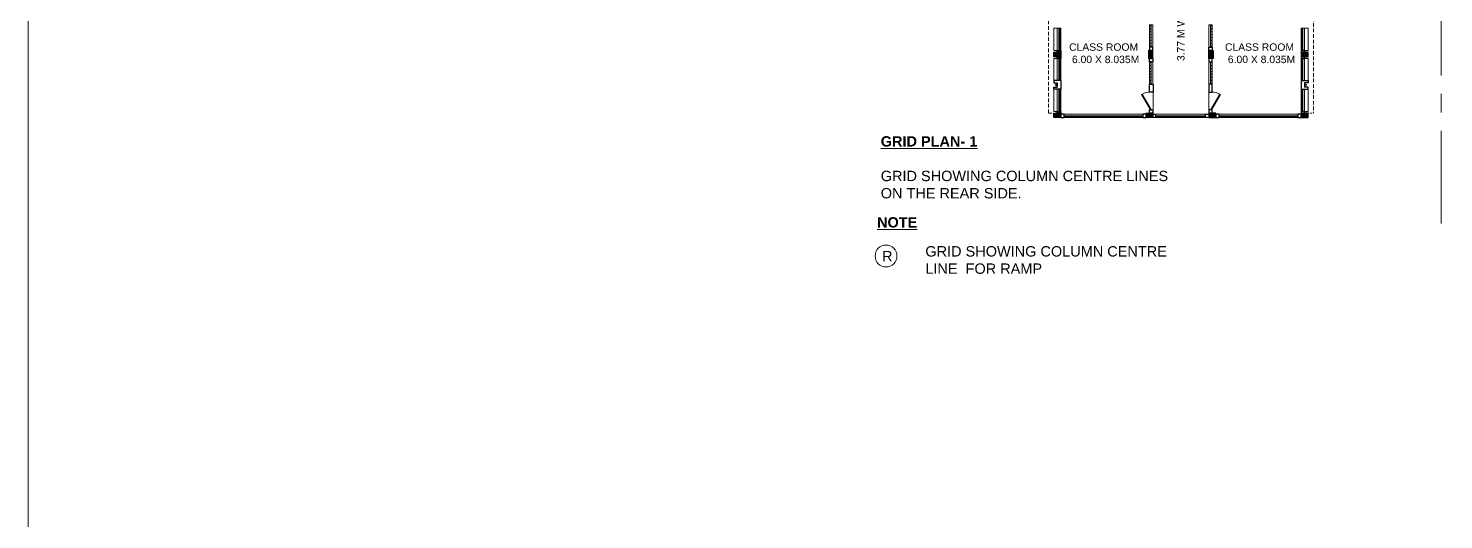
# Model space of a CAD drawing. Header units: millimetres. Extents: x 1898 to 3725, y 783 to 1532.
# Drawn here: x 3236.1 to 3331.6, y 1120 to 1153.2 of the extents above; entities that cross this region are included whole.
import ezdxf

# ---------------------------------------------------------------- set-up
doc = ezdxf.new("R2010")
doc.units = ezdxf.units.MM
for name, pattern in [('CENTER', [2, 1.25, -0.25, 0.25, -0.25]), ('CENTER2', [1.125, 0.75, -0.125, 0.125, -0.125]), ('DASHED', [0.75, 0.5, -0.25]), ('DASHED2', [0.375, 0.25, -0.125])]:
    doc.linetypes.add(name, pattern=pattern)
doc.layers.get('0').update_dxf_attribs({"lineweight": 20})
for name, color, linetype, lineweight in [('CLL LEV.', 15, 'Continuous', 18), ('COL HATCH', 253, 'Continuous', 13), ('Column', 251, 'Continuous', 30), ('DIM', 6, 'Continuous', 18), ('Door', 54, 'Continuous', 18), ('Fixture', 44, 'Continuous', 13), ('GRID', 134, 'CENTER', 18), ('PROJ.', 30, 'DASHED2', 15), ('TEXT', 7, 'Continuous', 15), ('Ventilator', 4, 'DASHED', 18), ('Wall', 7, 'Continuous', 30), ('Window', 150, 'Continuous', 15), ('Window-Wall', 7, 'Continuous', 18)]:
    doc.layers.add(name, color=color, linetype=linetype, lineweight=lineweight)
doc.styles.add('L120', font='arial.ttf', dxfattribs={"height": 0.6})
doc.styles.add('Tabrej', font='arial.ttf')

# ---------------------------------------------------------------- blocks, each defined once
blk = doc.blocks.new('VENTILATOR')
at = {"layer": 'Ventilator', "ltscale": 0.02}
for p, q in [((-0.18, -1.5), (-0.18, 0)), ((-0.165, 0), (-0.165, -1.5))]:
    blk.add_line(p, q, dxfattribs=at)
at = {"layer": 'Window-Wall'}
for p, q in [((-0.23, 0), (0, 0)), ((-0.23, -1.5), (-0.23, 0)), ((-0.115, 0), (-0.115, -1.5)), ((0, 0), (0, -1.5)), ((-0.23, -1.5), (0, -1.5))]:
    blk.add_line(p, q, dxfattribs=at)
blk = doc.blocks.new('C3')
at = {"layer": 'COL HATCH'}
h = blk.add_hatch(color=256, dxfattribs=at)
h.dxf.hatch_style = 1
h.paths.add_polyline_path([(0.3, 0), (0, 0), (0, -0.53), (0.3, -0.53)])
at = {"layer": 'Column'}
for p, q in [((0, 0), (0, -0.53)), ((0.3, 0), (0, 0)), ((0.3, -0.53), (0.3, 0)), ((0, -0.53), (0.3, -0.53))]:
    blk.add_line(p, q, dxfattribs=at)
blk = doc.blocks.new('CU')
at = {"layer": 'COL HATCH', "linetype": 'CENTER2'}
h = blk.add_hatch(color=256, dxfattribs=at)
h.dxf.hatch_style = 1
h.paths.add_polyline_path([(0, 0.035), (0, -0.265), (0.46, -0.265), (0.46, 0.035)])
at = {"layer": 'Column', "linetype": 'CENTER2'}
blk.add_lwpolyline([(0, 0.035), (0, -0.265), (0.46, -0.265), (0.46, 0.035), (0, 0.035)], dxfattribs=at)
blk = doc.blocks.new('WINDOW 1')
at = {"layer": 'CLL LEV.'}
for p, q in [((-0.23, 0), (-0.46, 0)), ((-0.46, 0), (-0.46, -1.5)), ((-0.46, -1.5), (-0.23, -1.5))]:
    blk.add_line(p, q, dxfattribs=at)
at = {"layer": 'Window'}
for p, q in [((-0.065, 0), (-0.065, -1.5)), ((-0.05, -1.5), (-0.05, 0))]:
    blk.add_line(p, q, dxfattribs=at)
at = {"layer": 'Window-Wall'}
for p, q in [((0, 0), (-0.23, 0)), ((-0.23, 0), (-0.23, -1.5)), ((-0.115, 0), (-0.115, -1.5)), ((0, -1.5), (0, 0)), ((-0.23, -1.5), (0, -1.5))]:
    blk.add_line(p, q, dxfattribs=at)
blk = doc.blocks.new('SHAFT')
at = {"layer": 'Fixture'}
blk.add_circle((0.327, -0.302), 0.05, dxfattribs=at)
at = {"layer": 'Wall'}
for p, q in [((0.035, 0), (0.62, 0)), ((0.035, 0), (0.035, -0.46)), ((0.035, -0.46), (0.185, -0.46)), ((0.185, -0.46), (0.185, -0.23)), ((0.185, -0.23), (0.47, -0.23)), ((0.47, -0.46), (0.47, -0.23)), ((0.62, -0.46), (0.47, -0.46)), ((0.62, 0), (0.62, -0.46))]:
    blk.add_line(p, q, dxfattribs=at)
blk = doc.blocks.new('*U18')
for p, q in [((0, 0), (0, 6)), ((40, 0), (40, 6))]:
    blk.add_line(p, q)
blk.add_lwpolyline([(0, 0), (34.6, -20), (35.5, -18.5), (0.9, 1.5)], close=True)
blk.add_arc((0, 0), 40, 330, 360)
blk = doc.blocks.new('Door')
at = {"layer": 'Door'}
blk.add_line((0, 0.18), (1.199, 0.18), dxfattribs=at)
at = {"layer": 'Door', "xscale": 0.0299845412869386, "yscale": 0.0299845412869386, "zscale": 0.0299845412869386}
blk.add_blockref('*U18', (0, 0), dxfattribs=at)
blk = doc.blocks.new('GROUND FLOOR')
at = {"layer": 'PROJ.'}
for p, q in [((-34.0314, 4.3835), (-34.0314, 20.1285)), ((-16.1414, 18.3435), (-16.1414, 4.3835)), ((-33.4314, 4.3835), (-34.0314, 4.3835))]:
    blk.add_line(p, q, dxfattribs=at)
at = {"layer": 'PROJ.', "ltscale": 0.05}
blk.add_line((-16.7414, 4.3835), (-16.1414, 4.3835), dxfattribs=at)
at = {"layer": 'Wall'}
for p, q in [((-26.9714, 8.5785), (-27.2014, 8.5785)), ((-23.2014, 8.5785), (-22.9714, 8.5785))]:
    blk.add_line(p, q, dxfattribs=at)
for points in [[(-33.4314, 8.6135), (-33.2014, 8.6135), (-33.2014, 8.4985), (-33.4314, 8.4985), (-33.4314, 8.6135)], [(-26.9714, 8.8435), (-27.2014, 8.8435), (-27.2014, 8.6135), (-26.9714, 8.6135), (-26.9714, 8.8435)], [(-23.2014, 8.8435), (-22.9714, 8.8435), (-22.9714, 8.6135), (-23.2014, 8.6135), (-23.2014, 8.8435)], [(-16.7414, 8.6135), (-16.9714, 8.6135), (-16.9714, 8.4985), (-16.7414, 8.4985), (-16.7414, 8.6135)], [(-33.4314, 8.1985), (-33.2014, 8.1985), (-33.2014, 8.0835), (-33.4314, 8.0835), (-33.4314, 8.1985)], [(-26.9714, 7.8535), (-27.2014, 7.8535), (-27.2014, 8.0835), (-26.9714, 8.0835), (-26.9714, 7.8535)], [(-23.2014, 7.8535), (-22.9714, 7.8535), (-22.9714, 8.0835), (-23.2014, 8.0835), (-23.2014, 7.8535)], [(-16.7414, 8.1985), (-16.9714, 8.1985), (-16.9714, 8.0835), (-16.7414, 8.0835), (-16.7414, 8.1985)], [(-33.4314, 4.4985), (-33.2014, 4.4985), (-33.2014, 4.3835), (-33.4314, 4.3835), (-33.4314, 4.4985)], [(-33.4314, 4.4985), (-33.2014, 4.4985), (-33.2014, 4.3835), (-33.4314, 4.3835), (-33.4314, 4.4985)], [(-33.2014, 4.0835), (-32.9714, 4.0835), (-32.9714, 4.3135), (-33.2014, 4.3135), (-33.2014, 4.0835)], [(-27.6614, 4.0835), (-27.4314, 4.0835), (-27.4314, 4.3135), (-27.6614, 4.3135), (-27.6614, 4.0835)], [(-26.9714, 4.3835), (-27.2014, 4.3835), (-27.2014, 4.6135), (-26.9714, 4.6135), (-26.9714, 4.3835)], [(-26.8114, 4.0835), (-26.9714, 4.0835), (-26.9714, 4.3135), (-26.8114, 4.3135), (-26.8114, 4.0835)], [(-23.2014, 4.0835), (-23.4314, 4.0835), (-23.4314, 4.3135), (-23.2014, 4.3135), (-23.2014, 4.0835)], [(-23.2014, 4.3835), (-22.9714, 4.3835), (-22.9714, 4.6135), (-23.2014, 4.6135), (-23.2014, 4.3835)], [(-22.7414, 4.0835), (-22.5114, 4.0835), (-22.5114, 4.3135), (-22.7414, 4.3135), (-22.7414, 4.0835)], [(-17.2014, 4.0835), (-16.9714, 4.0835), (-16.9714, 4.3135), (-17.2014, 4.3135), (-17.2014, 4.0835)], [(-16.7414, 4.4985), (-16.9714, 4.4985), (-16.9714, 4.3835), (-16.7414, 4.3835), (-16.7414, 4.4985)], [(-16.7414, 4.4985), (-16.9714, 4.4985), (-16.9714, 4.3835), (-16.7414, 4.3835), (-16.7414, 4.4985)]]:
    blk.add_lwpolyline(points, dxfattribs=at)
for points in [[(-26.9712, 5.8128), (-27.2014, 5.8128), (-27.2014, 6.3535), (-26.9712, 6.3535)], [(-23.2016, 5.8128), (-22.9714, 5.8128), (-22.9714, 6.3535), (-23.2016, 6.3535)]]:
    blk.add_lwpolyline(points, close=True, dxfattribs=at)
at = {"layer": 'Window'}
for p, q in [((-27.6614, 4.1485), (-32.9714, 4.1485)), ((-32.9714, 4.1335), (-27.6614, 4.1335)), ((-26.8114, 4.1485), (-23.4314, 4.1485)), ((-23.4314, 4.1335), (-26.8114, 4.1335)), ((-17.2014, 4.1485), (-22.5114, 4.1485)), ((-22.5114, 4.1335), (-17.2014, 4.1335))]:
    blk.add_line(p, q, dxfattribs=at)
at = {"layer": 'Window-Wall'}
for p, q in [((-27.6614, 4.3135), (-32.9714, 4.3135)), ((-32.9714, 4.3135), (-32.9714, 4.0835)), ((-27.6614, 4.1985), (-32.9714, 4.1985)), ((-32.9714, 4.0835), (-27.6614, 4.0835)), ((-26.8114, 4.0835), (-26.8114, 4.3135)), ((-26.8114, 4.3135), (-23.4314, 4.3135)), ((-26.8114, 4.1985), (-23.4314, 4.1985)), ((-23.4314, 4.0835), (-26.8114, 4.0835)), ((-23.4314, 4.3135), (-23.4314, 4.0835)), ((-17.2014, 4.3135), (-22.5114, 4.3135)), ((-22.5114, 4.3135), (-22.5114, 4.0835)), ((-17.2014, 4.1985), (-22.5114, 4.1985)), ((-22.5114, 4.0835), (-17.2014, 4.0835))]:
    blk.add_line(p, q, dxfattribs=at)
at = {"layer": 'Column', "color": 5}
blk.add_blockref('C3', (-27.2714, 8.6135), dxfattribs=at)
at = {"layer": 'Column', "color": 5, "xscale": -1}
blk.add_blockref('C3', (-22.9014, 8.6135), dxfattribs=at)
at = {"layer": 'Column', "linetype": 'CENTER2', "xscale": -1}
for p in [(-33.2014, 8.4635), (-33.2014, 4.3485), (-26.9714, 4.3485)]:
    blk.add_blockref('CU', p, dxfattribs=at)
at = {"layer": 'Column', "linetype": 'CENTER2'}
for p in [(-16.9714, 8.4635), (-23.2014, 4.3485), (-16.9714, 4.3485)]:
    blk.add_blockref('CU', p, dxfattribs=at)
at = {"layer": 'Wall'}
for name, p in [('WINDOW 1', (-33.2014, 10.1135)), ('VENTILATOR', (-26.9714, 10.3435)), ('WINDOW 1', (-33.2014, 8.0835)), ('WINDOW 1', (-33.2014, 5.9985))]:
    blk.add_blockref(name, p, dxfattribs=at)
at = {"layer": 'Wall', "xscale": -1}
for name, p in [('VENTILATOR', (-23.2014, 10.3435)), ('WINDOW 1', (-16.9714, 10.1135)), ('WINDOW 1', (-16.9714, 8.0835)), ('WINDOW 1', (-16.9714, 5.9985))]:
    blk.add_blockref(name, p, dxfattribs=at)
for name, p, rotation in [('VENTILATOR', (-26.9714, 6.3535), 180), ('Door', (-27.1511, 4.6135), 270), ('SHAFT', (-16.9714, 6.6185), 90)]:
    blk.add_blockref(name, p, dxfattribs=dict(at, rotation=rotation))
at = {"layer": 'Wall'}
for name, p, rotation in [('VENTILATOR', (-23.2014, 6.3535), 180), ('SHAFT', (-33.2014, 6.6185), 270), ('Door', (-23.0217, 4.6135), 90)]:
    blk.add_blockref(name, p, dxfattribs=dict(at, rotation=rotation))
at = {"layer": 'TEXT', "lineweight": 30, "insert": (-25.3443, 7.9011), "char_height": 0.5, "width": 9.930816, "attachment_point": 1, "rotation": 90, "style": 'L120'}
blk.add_mtext('3.77 M WIDE CORRIDOR ', dxfattribs=at)
at = {"layer": 'TEXT', "lineweight": 30, "char_height": 0.5, "width": 9.930816, "attachment_point": 1, "style": 'L120'}
for insert in [(-32.6337, 9.0969), (-22.1134, 9.0969)]:
    blk.add_mtext('{\\fArial|b0|i0|c0|p34;CLASS ROOM\\P 6.00 X 8.035M}', dxfattribs=dict(at, insert=insert))

msp = doc.modelspace()

# ---------------------------------------------------------------- linework, layer by layer
at = {"layer": 'DIM', "linetype": 'Continuous'}
msp.add_lwpolyline([(3236.087, 1200.4944), (3426.4168, 1200.4944), (3426.4168, 971.9167), (3236.087, 971.9167)], close=True, dxfattribs=at)
at = {"layer": 'GRID', "color": 190, "ltscale": 5}
msp.add_line((3331.4172, 1139.9908), (3331.4172, 1188.5331), dxfattribs=at)
at = {"layer": 'TEXT'}
msp.add_circle((3293.9683, 1137.8042), 0.7372, dxfattribs=at)

# ---------------------------------------------------------------- block references
at = {"layer": 'Window-Wall'}
msp.add_blockref('GROUND FLOOR', (3338.9536, 1143.0587), dxfattribs=at)

# ---------------------------------------------------------------- texts
at = {"layer": 'TEXT', "char_height": 0.7, "attachment_point": 1, "style": 'Tabrej'}
for s, width, insert in [('{\\fArial|b1|i0|c0|p34;\\LGRID PLAN- 1\\P\\P}GRID SHOWING COLUMN CENTRE LINES ON THE REAR SIDE.', 19.779569, (3293.6102, 1145.8903)), ('{\\fArial|b1|i0|c0|p34;\\LNOTE}', 1.993005, (3293.3608, 1140.4239)), ('R', 0.5, (3293.7027, 1138.142)), ('GRID SHOWING COLUMN CENTRE LINE  FOR RAMP', 18.000281, (3296.6201, 1138.4678))]:
    msp.add_mtext_dynamic_manual_height_columns(s, width=width, gutter_width=24, heights=[0], dxfattribs=dict(at, insert=insert))

doc.saveas('drawing.dxf')
